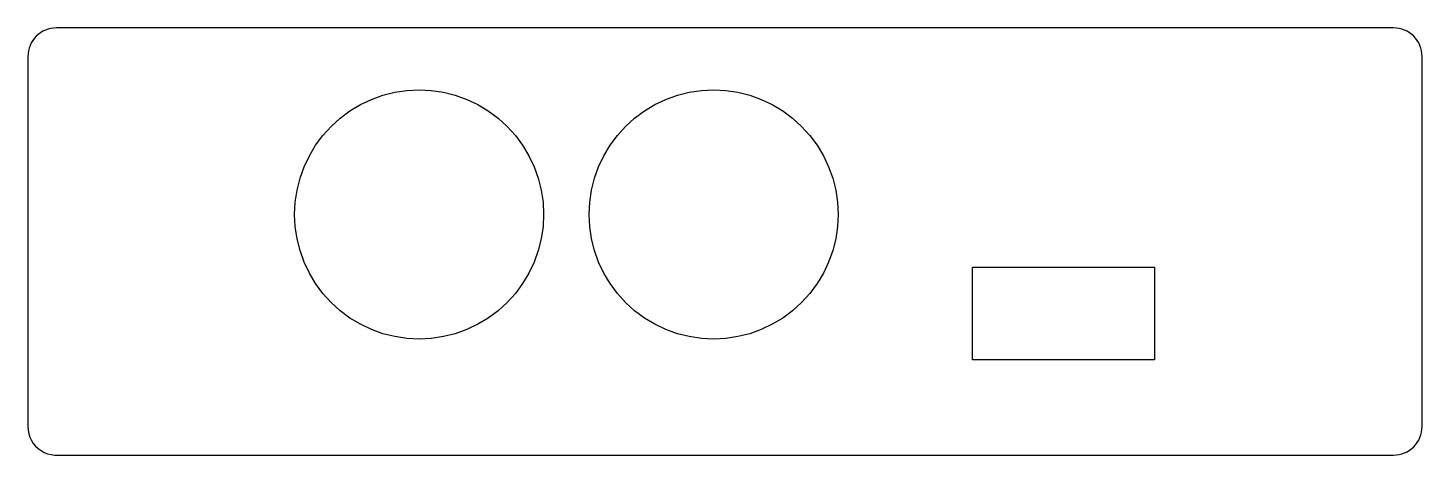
# Model space of a CAD drawing. Header units: metres. Extents: x 0 to 98, y 0 to 30.
import ezdxf

# ---------------------------------------------------------------- set-up
doc = ezdxf.new("R2010")
doc.units = ezdxf.units.M

msp = doc.modelspace()

# ---------------------------------------------------------------- linework, layer by layer
for p, q in [((0.586, 29.414), (0.454, 29.269)), ((0.731, 29.546), (0.586, 29.414)), ((0.889, 29.663), (0.731, 29.546)), ((1.057, 29.764), (0.889, 29.663)), ((1.235, 29.848), (1.057, 29.764)), ((1.419, 29.914), (1.235, 29.848)), ((1.61, 29.962), (1.419, 29.914)), ((1.804, 29.99), (1.61, 29.962)), ((2, 30), (1.804, 29.99)), ((96, 30), (2, 30)), ((96.196, 29.99), (96, 30)), ((96.39, 29.962), (96.196, 29.99)), ((96.581, 29.914), (96.39, 29.962)), ((96.765, 29.848), (96.581, 29.914)), ((96.943, 29.764), (96.765, 29.848)), ((97.111, 29.663), (96.943, 29.764)), ((97.269, 29.546), (97.111, 29.663)), ((97.414, 29.414), (97.269, 29.546)), ((97.546, 29.269), (97.414, 29.414)), ((0.086, 28.581), (0.038, 28.39)), ((0.152, 28.765), (0.086, 28.581)), ((0.236, 28.943), (0.152, 28.765)), ((0.337, 29.111), (0.236, 28.943)), ((0.454, 29.269), (0.337, 29.111)), ((97.663, 29.111), (97.546, 29.269)), ((97.764, 28.943), (97.663, 29.111)), ((97.848, 28.765), (97.764, 28.943)), ((97.914, 28.581), (97.848, 28.765)), ((97.962, 28.39), (97.914, 28.581)), ((0.01, 28.196), (0, 28)), ((0, 28), (0, 2)), ((0.038, 28.39), (0.01, 28.196)), ((97.99, 28.196), (97.962, 28.39)), ((98, 28), (97.99, 28.196)), ((98, 2), (98, 28)), ((24.96, 25.273), (25.793, 25.482)), ((25.793, 25.482), (26.642, 25.608)), ((26.642, 25.608), (27.5, 25.65)), ((27.5, 25.65), (28.358, 25.608)), ((28.358, 25.608), (29.207, 25.482)), ((29.207, 25.482), (30.04, 25.273)), ((45.66, 25.273), (46.493, 25.482)), ((46.493, 25.482), (47.342, 25.608)), ((47.342, 25.608), (48.2, 25.65)), ((48.2, 25.65), (49.058, 25.608)), ((49.058, 25.608), (49.907, 25.482)), ((49.907, 25.482), (50.74, 25.273)), ((22.639, 24.175), (23.375, 24.617)), ((23.375, 24.617), (24.151, 24.984)), ((24.151, 24.984), (24.96, 25.273)), ((30.04, 25.273), (30.849, 24.984)), ((30.849, 24.984), (31.625, 24.617)), ((31.625, 24.617), (32.361, 24.175)), ((43.339, 24.175), (44.075, 24.617)), ((44.075, 24.617), (44.852, 24.984)), ((44.852, 24.984), (45.66, 25.273)), ((50.74, 25.273), (51.548, 24.984)), ((51.548, 24.984), (52.325, 24.617)), ((52.325, 24.617), (53.061, 24.175)), ((21.313, 23.087), (21.949, 23.664)), ((21.949, 23.664), (22.639, 24.175)), ((32.361, 24.175), (33.051, 23.664)), ((33.051, 23.664), (33.687, 23.087)), ((42.013, 23.087), (42.649, 23.664)), ((42.649, 23.664), (43.339, 24.175)), ((53.061, 24.175), (53.751, 23.664)), ((53.751, 23.664), (54.387, 23.087)), ((20.736, 22.451), (21.313, 23.087)), ((33.687, 23.087), (34.264, 22.451)), ((41.436, 22.451), (42.013, 23.087)), ((54.387, 23.087), (54.964, 22.451)), ((19.783, 21.025), (20.225, 21.761)), ((20.225, 21.761), (20.736, 22.451)), ((34.264, 22.451), (34.775, 21.761)), ((34.775, 21.761), (35.217, 21.025)), ((40.483, 21.025), (40.925, 21.761)), ((40.925, 21.761), (41.436, 22.451)), ((54.964, 22.451), (55.475, 21.761)), ((55.475, 21.761), (55.917, 21.025)), ((19.416, 20.248), (19.783, 21.025)), ((35.217, 21.025), (35.584, 20.248)), ((40.116, 20.248), (40.483, 21.025)), ((55.917, 21.025), (56.284, 20.248)), ((19.127, 19.44), (19.416, 20.248)), ((35.584, 20.248), (35.873, 19.44)), ((39.827, 19.44), (40.116, 20.248)), ((56.284, 20.248), (56.573, 19.44)), ((18.918, 18.607), (19.127, 19.44)), ((35.873, 19.44), (36.082, 18.607)), ((39.618, 18.607), (39.827, 19.44)), ((56.573, 19.44), (56.782, 18.607)), ((18.75, 16.9), (18.792, 17.758)), ((18.792, 17.758), (18.918, 18.607)), ((36.082, 18.607), (36.208, 17.758)), ((36.208, 17.758), (36.25, 16.9)), ((39.45, 16.9), (39.492, 17.758)), ((39.492, 17.758), (39.618, 18.607)), ((56.782, 18.607), (56.908, 17.758)), ((56.908, 17.758), (56.95, 16.9)), ((18.792, 16.042), (18.75, 16.9)), ((36.25, 16.9), (36.208, 16.042)), ((39.492, 16.042), (39.45, 16.9)), ((56.95, 16.9), (56.908, 16.042)), ((18.918, 15.193), (18.792, 16.042)), ((36.208, 16.042), (36.082, 15.193)), ((39.618, 15.193), (39.492, 16.042)), ((56.908, 16.042), (56.782, 15.193)), ((19.127, 14.36), (18.918, 15.193)), ((36.082, 15.193), (35.873, 14.36)), ((39.827, 14.36), (39.618, 15.193)), ((56.782, 15.193), (56.573, 14.36)), ((19.416, 13.552), (19.127, 14.36)), ((35.873, 14.36), (35.584, 13.552)), ((40.116, 13.552), (39.827, 14.36)), ((56.573, 14.36), (56.284, 13.552)), ((19.783, 12.775), (19.416, 13.552)), ((20.225, 12.039), (19.783, 12.775)), ((35.217, 12.775), (34.775, 12.039)), ((35.584, 13.552), (35.217, 12.775)), ((40.483, 12.775), (40.116, 13.552)), ((40.925, 12.039), (40.483, 12.775)), ((55.917, 12.775), (55.475, 12.039)), ((56.284, 13.552), (55.917, 12.775)), ((66.4, 6.7), (66.4, 13.2)), ((66.4, 13.2), (79.2, 13.2)), ((79.2, 13.2), (79.2, 6.7)), ((20.736, 11.349), (20.225, 12.039)), ((34.775, 12.039), (34.264, 11.349)), ((41.436, 11.349), (40.925, 12.039)), ((55.475, 12.039), (54.964, 11.349)), ((21.313, 10.713), (20.736, 11.349)), ((34.264, 11.349), (33.687, 10.713)), ((42.013, 10.713), (41.436, 11.349)), ((54.964, 11.349), (54.387, 10.713)), ((21.949, 10.136), (21.313, 10.713)), ((22.639, 9.625), (21.949, 10.136)), ((33.051, 10.136), (32.361, 9.625)), ((33.687, 10.713), (33.051, 10.136)), ((42.649, 10.136), (42.013, 10.713)), ((43.339, 9.625), (42.649, 10.136)), ((53.751, 10.136), (53.061, 9.625)), ((54.387, 10.713), (53.751, 10.136)), ((23.375, 9.183), (22.639, 9.625)), ((24.151, 8.816), (23.375, 9.183)), ((31.625, 9.183), (30.849, 8.816)), ((32.361, 9.625), (31.625, 9.183)), ((44.075, 9.183), (43.339, 9.625)), ((44.852, 8.816), (44.075, 9.183)), ((52.325, 9.183), (51.548, 8.816)), ((53.061, 9.625), (52.325, 9.183)), ((24.96, 8.527), (24.151, 8.816)), ((25.793, 8.318), (24.96, 8.527)), ((26.642, 8.192), (25.793, 8.318)), ((27.5, 8.15), (26.642, 8.192)), ((28.358, 8.192), (27.5, 8.15)), ((29.207, 8.318), (28.358, 8.192)), ((30.04, 8.527), (29.207, 8.318)), ((30.849, 8.816), (30.04, 8.527)), ((45.66, 8.527), (44.852, 8.816)), ((46.493, 8.318), (45.66, 8.527)), ((47.342, 8.192), (46.493, 8.318)), ((48.2, 8.15), (47.342, 8.192)), ((49.058, 8.192), (48.2, 8.15)), ((49.907, 8.318), (49.058, 8.192)), ((50.74, 8.527), (49.907, 8.318)), ((51.548, 8.816), (50.74, 8.527)), ((79.2, 6.7), (66.4, 6.7)), ((0, 2), (0.016, 1.749)), ((97.99, 1.804), (98, 2)), ((0.016, 1.749), (0.063, 1.503)), ((0.063, 1.503), (0.14, 1.264)), ((0.14, 1.264), (0.247, 1.036)), ((0.247, 1.036), (0.382, 0.824)), ((97.663, 0.889), (97.764, 1.057)), ((97.764, 1.057), (97.848, 1.235)), ((97.848, 1.235), (97.914, 1.419)), ((97.914, 1.419), (97.962, 1.61)), ((97.962, 1.61), (97.99, 1.804)), ((0.382, 0.824), (0.542, 0.631)), ((0.542, 0.631), (0.725, 0.459)), ((0.725, 0.459), (0.928, 0.311)), ((0.928, 0.311), (1.148, 0.19)), ((1.148, 0.19), (1.382, 0.098)), ((1.382, 0.098), (1.625, 0.035)), ((1.625, 0.035), (1.874, 0.004)), ((1.874, 0.004), (96, 0)), ((96, 0), (96.196, 0.01)), ((96.196, 0.01), (96.39, 0.038)), ((96.39, 0.038), (96.581, 0.086)), ((96.581, 0.086), (96.765, 0.152)), ((96.765, 0.152), (96.943, 0.236)), ((96.943, 0.236), (97.111, 0.337)), ((97.111, 0.337), (97.269, 0.454)), ((97.269, 0.454), (97.414, 0.586)), ((97.414, 0.586), (97.546, 0.731)), ((97.546, 0.731), (97.663, 0.889))]:
    msp.add_line(p, q)

doc.saveas('drawing.dxf')
